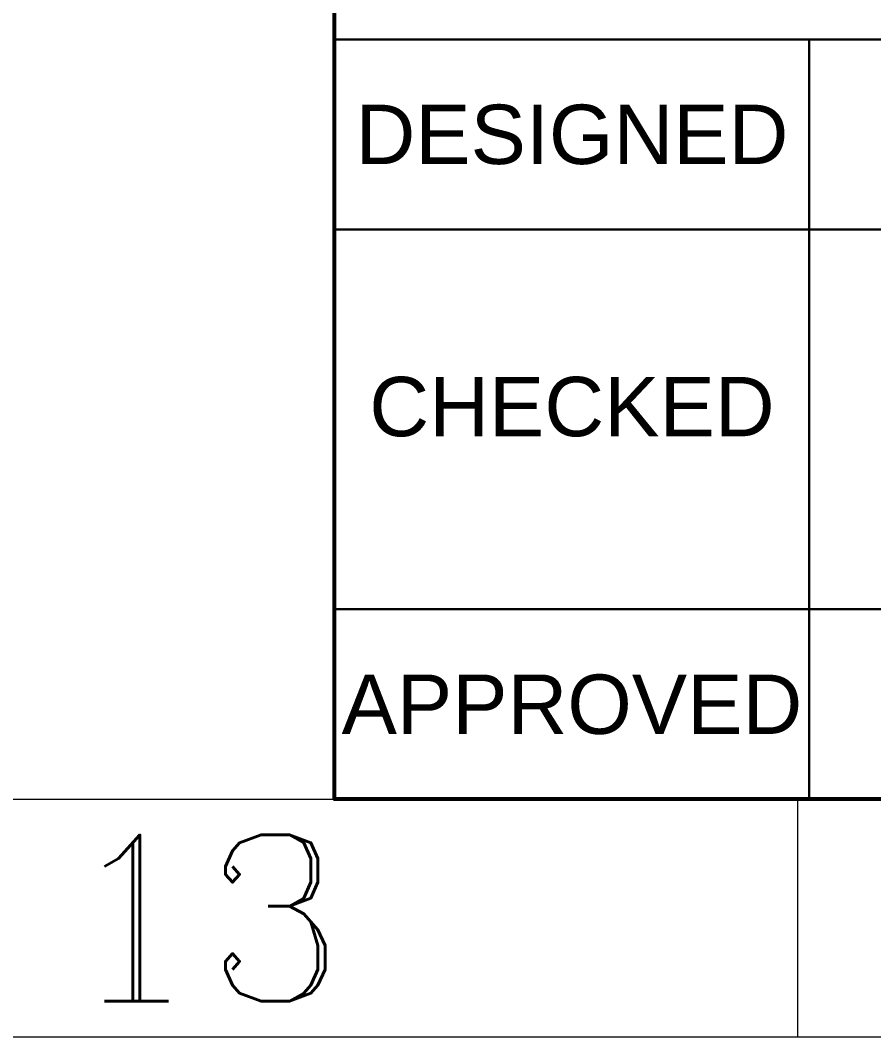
# Model space of a CAD drawing. Header units: metres. Extents: x 0 to 551036, y 0 to 1845929.
# Drawn here: x 549003.6 to 549363.1, y 1839988.8 to 1840416.8 of the extents above; entities that cross this region are included whole.
import ezdxf
from ezdxf.enums import TextEntityAlignment as Align

# ---------------------------------------------------------------- set-up
doc = ezdxf.new("R2010")
doc.units = ezdxf.units.M
doc.header["$MEASUREMENT"] = 0
doc.layers.add('_0', color=7, linetype='Continuous', lineweight=0)
doc.styles.add('ROMANC', font='romanc.shx')
doc.styles.add('SEPECEN', font='arial.ttf')

# ---------------------------------------------------------------- blocks, each defined once
blk = doc.blocks.new('A1E')
at = {"lineweight": 30}
for p, q in [((6510, 420), (7110, 420)), ((6710, 420), (6710, 100)), ((6510, 340), (7110, 340)), ((6510, 180), (8310, 180))]:
    blk.add_line(p, q, dxfattribs=at)
blk.add_line((6705, 100), (6705, 0))
at = {"flags": 128}
for points in [[(0, 0), (8410, 0), (8410, 5940), (0, 5940), (0, 0)], [(250, 100), (8310, 100), (8310, 5840), (250, 5840), (250, 100)]]:
    blk.add_lwpolyline(points, close=True, dxfattribs=at)
at = {"lineweight": 53, "flags": 128}
blk.add_lwpolyline([(6510, 580), (8310, 580), (8310, 100), (6510, 100), (6510, 580)], close=True, dxfattribs=at)
at = {"linetype": 'Continuous', "lineweight": 30, "style": 'SEPECEN'}
for s, p in [('DESIGNED', (6610, 380)), ('CHECKED', (6610, 265.36)), ('APPROVED', (6610, 140))]:
    blk.add_text(s, height=25, dxfattribs=at).set_placement(p, align=Align.MIDDLE_CENTER)
at = {"style": 'ROMANC'}
blk.add_text('13', height=70, dxfattribs=at).set_placement((6455, 50), align=Align.MIDDLE_CENTER)
at = {"style": 'SEPECEN'}
for tag, p in [('合同编号', (6710, 887.8)), ('项目名称', (7410, 700)), ('图纸名称', (7460, 364.77))]:
    blk.add_attdef(tag, text='', height=35, dxfattribs=at).set_placement(p, align=Align.MIDDLE_CENTER)
at = {"style": 'SEPECEN', "width": 0.7}
for tag, height, p in [('版次', 30, (7935, 527.22)), ('日期', 30, (8185, 527.22)), ('比例', 30, (8185, 447.22)), ('设计', 20, (6810, 380)), ('文件状态', 30, (7935, 367.22)), ('文件类型', 30, (8185, 367.22)), ('审核1', 20, (6810, 313.33)), ('校核', 20, (6810, 260)), ('图幅', 30, (7935, 247.22)), ('审核2', 20, (6810, 206.67)), ('批准', 20, (6810, 140)), ('项目文件编号', 30, (7360, 127.22)), ('页码', 30, (7710, 127.22)), ('图号', 30, (8060, 127.22))]:
    blk.add_attdef(tag, text='', height=height, dxfattribs=at).set_placement(p, align=Align.MIDDLE_CENTER)
at = {"style": 'SEPECEN', "width": 0.7, "flags": 8}
blk.add_attdef('语言', text='', height=30, dxfattribs=at).set_placement((7935, 449.29), align=Align.MIDDLE_CENTER)

msp = doc.modelspace()

# ---------------------------------------------------------------- block references
at = {"layer": '_0'}
msp.add_blockref('A1E', (542625.97334, 1839988.82863), dxfattribs=at)

doc.saveas('drawing.dxf')
